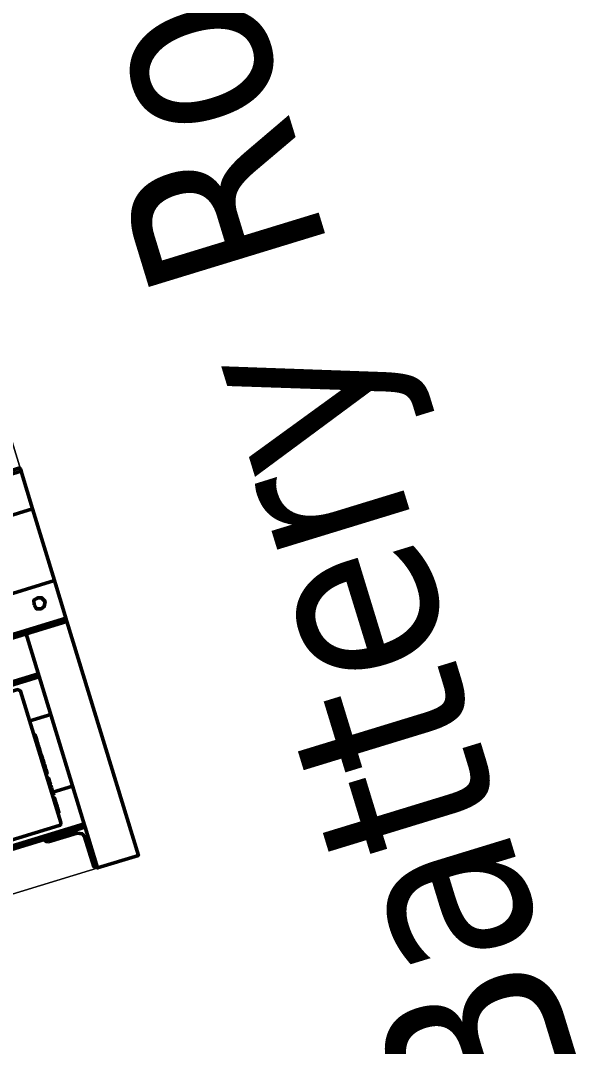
# Model space of a CAD drawing. Header units: inches. Extents: x 543393 to 2689207, y 1841861 to 9121372.
# Drawn here: x 547521.406 to 547522.066, y 1841969.314 to 1841970.516 of the extents above; entities that cross this region are included whole.
import ezdxf
from ezdxf.enums import TextEntityAlignment as Align

# ---------------------------------------------------------------- set-up
doc = ezdxf.new("R2010")
doc.units = ezdxf.units.IN
doc.header["$MEASUREMENT"] = 0
doc.layers.add('Kich thuoc', color=8, linetype='Continuous', lineweight=18)
doc.layers.add('TEXT_Phong', color=1, linetype='Continuous', lineweight=20)
doc.styles.add('Tahoma-R', font='tahoma.ttf')

# ---------------------------------------------------------------- blocks, each defined once
blk = doc.blocks.new('Dan AC 220')
at = {"lineweight": 50}
for points in [[(103.2, 622.1), (28.8, 622.1), (28.8, 626.2), (28.8, 661.3), (28.8, 668.1), (3788, 668.1), (3788, 672.2), (3788, 958.9), (3737.9, 958.9), (3737.9, 672.2)], [(78.9, 672.2), (78.9, 958.9), (28.8, 958.9), (28.8, 672.2), (28.8, 668.1)], [(78.9, 904.8), (3737.9, 904.8)], [(128.9, 908.9), (3687.9, 908.9)], [(104.6, 883.2), (103.2, 883.2), (103.2, 881.8), (104.6, 881.8)], [(103.2, 881.8), (103.2, 879.1), (104.6, 879.1)], [(103.2, 879.1), (103.2, 877.8), (104.6, 877.8)], [(103.2, 877.8), (103.2, 876.4), (104.6, 876.4), (103.2, 876.4), (103.2, 873.7), (103.2, 871), (104.6, 871)], [(104.6, 869.7), (103.2, 869.7), (104.6, 869.7)], [(103.2, 869.7), (103.2, 865.6), (104.6, 865.6)], [(78.9, 858.8), (103.2, 858.8)], [(103.2, 861.5), (103.2, 862.9)], [(104.6, 861.5), (103.2, 861.5), (103.2, 858.8), (103.2, 857.5), (104.6, 857.5)], [(104.6, 861.5), (103.2, 861.5), (104.6, 861.5)], [(103.2, 857.5), (103.2, 856.1), (104.6, 856.1), (103.2, 856.1), (103.2, 853.4), (103.2, 850.7), (104.6, 850.7)], [(104.6, 849.4), (103.2, 849.4), (103.2, 846.7), (103.2, 844), (104.6, 844), (103.2, 844), (103.2, 841.3), (104.6, 841.3)], [(104.6, 835.8), (103.2, 835.8), (103.2, 833.1), (103.2, 831.8), (104.6, 831.8)], [(103.2, 831.8), (103.2, 830.4), (104.6, 830.4)], [(104.6, 829.1), (103.2, 829.1), (103.2, 827.7), (104.6, 827.7)], [(103.2, 827.7), (103.2, 825), (104.6, 825)], [(104.6, 823.7), (103.2, 823.7), (104.6, 823.7)], [(103.2, 823.7), (103.2, 818.3), (104.6, 818.3)], [(104.6, 816.9), (103.2, 816.9), (104.6, 816.9)], [(103.2, 816.9), (103.2, 812.8), (104.6, 812.8)], [(104.6, 811.5), (103.2, 811.5), (103.2, 810.1), (104.6, 810.1)], [(103.2, 810.1), (103.2, 806.1), (104.6, 806.1), (103.2, 806.1), (103.2, 803.4), (103.2, 800.7), (104.6, 800.7)], [(104.6, 799.3), (103.2, 799.3), (103.2, 798), (104.6, 798)], [(103.2, 798), (103.2, 793.9), (104.6, 793.9), (103.2, 793.9), (103.2, 792.6), (103.2, 789.9), (104.6, 789.9), (103.2, 789.9), (103.2, 788.5), (104.6, 788.5)], [(104.6, 770.9), (78.9, 770.9)], [(3737.9, 724.9), (78.9, 724.9)], [(1035.2, 720.9), (78.9, 720.9)], [(3788, 672.2), (28.8, 672.2)], [(28.8, 488.2), (28.8, 495), (28.8, 530.1), (28.8, 534.2), (28.8, 622.1)], [(3788, 488.2), (3788, 485.5), (3788, 484.1), (28.8, 484.1), (28.8, 485.5), (28.8, 488.2), (3788, 488.2), (3788, 495), (3788, 530.1), (3788, 534.2), (3732.5, 534.2)], [(104.6, 534.2), (28.8, 534.2)]]:
    blk.add_lwpolyline(points, dxfattribs=at)
for points in [[(28.8, 958.9), (3788, 958.9), (3788, 3.9), (28.8, 3.9)], [(28.8, 3.9), (3788.8, 3.9), (3788.8, 958.9), (28.8, 958.9)]]:
    blk.add_lwpolyline(points, close=True)
for points in [[(124.9, 912.9), (127.6, 911.6), (128.9, 910.2), (128.9, 908.9), (78.9, 908.9), (78.9, 958.9), (81.6, 957.6), (82.9, 956.2), (82.9, 919.7), (84.3, 915.7), (89.7, 912.9)], [(268.3, 895.4), (268.3, 898.1), (265.6, 898.1), (107.3, 898.1), (105.9, 898.1), (104.6, 895.4), (104.6, 734.4), (105.9, 733), (107.3, 731.7), (265.6, 731.7), (268.3, 733)], [(59.9, 642.4), (58.6, 647.8), (53.2, 649.2), (49.1, 647.8), (46.4, 642.4), (49.1, 637), (53.2, 635.6), (58.6, 637)]]:
    blk.add_lwpolyline(points, close=True, dxfattribs=at)
blk = doc.blocks.new('NDK1')
blk.add_blockref('Dan AC 220', (240604.4, 54957.5))
at = {"layer": 'TEXT_Phong', "lineweight": 20, "ltscale": 0.5, "style": 'Tahoma-R'}
blk.add_text('P. Ắc quy / Battery Room', height=216, rotation=270, dxfattribs=at).set_placement((240318.7, 56168), align=Align.MIDDLE_CENTER)

msp = doc.modelspace()

# ---------------------------------------------------------------- block references
at = {"layer": 'Kich thuoc', "xscale": 0.001, "yscale": 0.001, "zscale": 0.001, "rotation": 197.0123114188912}
msp.add_blockref('NDK1', (547735.2883, 1842093.4113), dxfattribs=at)

doc.saveas('drawing.dxf')
